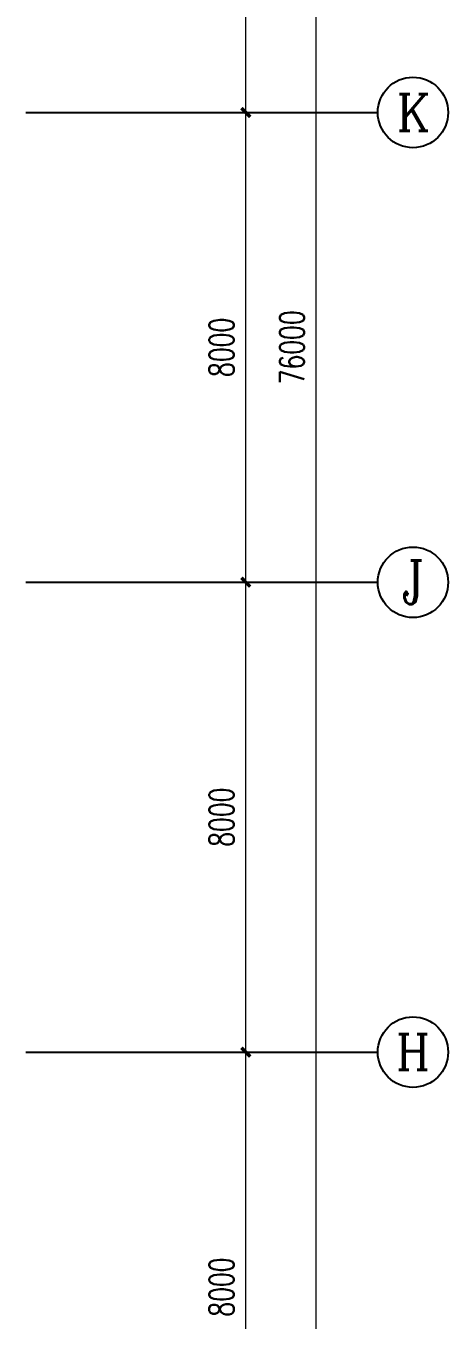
# Model space of a CAD drawing. Extents: x 0 to 302064749, y -59725395 to 1524223.
# Drawn here: x 163365946 to 164085946, y -28565087 to -26361387 of the extents above; entities that cross this region are included whole.
import ezdxf
from ezdxf.enums import TextEntityAlignment as Align

# ---------------------------------------------------------------- set-up
doc = ezdxf.new("R2010")
doc.units = 0
doc.header["$LTSCALE"] = 1000
doc.linetypes.add('DOTE', pattern=[2.42, 2, -0.2, 0.02, -0.2])
doc.layers.add('AXIS', color=3, linetype='Continuous')
doc.layers.add('AXIS_TEXT', color=7, linetype='Continuous')
doc.layers.add('DOTE', color=1, linetype='DOTE', lineweight=9, plot=False)
doc.layers.get('DOTE').off()
doc.styles.add('_TCH_AXIS', font='COMPLEX', dxfattribs={"bigfont": 'GBCBIG'})
doc.styles.add('A_DIM_T3', font='simplex.shx', dxfattribs={"width": 0.7, "bigfont": 'gbcbig.shx'})
doc.styles.add('COMPLEX', font='COMPLEX')
doc.dimstyles.new('_TCH_ARCH&&150', dxfattribs={"dimtxt": 420, "dimasz": 150, "dimexe": 375, "dimexo": 450, "dimgap": 202.5, "dimtad": 1, "dimdec": 0, "dimzin": 0, "dimdsep": 46, "dimtxsty": 'A_DIM_T3', "dimblk": 'ARCHTICK', "dimcen": 0.09, "dimclrt": 7, "dimazin": 2, "dimtfac": 1, "dimtdec": 0, "dimtix": 1, "dimtmove": 2, "dimatfit": 3, "dimfxl": 150, "dimtolj": 1, "dimtzin": 0, "dimarcsym": 0})

# ---------------------------------------------------------------- blocks, each defined once
blk = doc.blocks.new('_ArchTick')
at = {"color": 0, "linetype": 'ByBlock', "const_width": 0.4}
blk.add_lwpolyline([(-0.5, -0.5), (0.5, 0.5)], dxfattribs=at)
blk = doc.blocks.new('*D108')
at = {"layer": 'AXIS', "color": 0, "lineweight": -2, "transparency": 16777216}
for p, q in [((109150, 76000), (114025, 76000)), ((113650, 0), (113650, 76000)), ((109150, 0), (114025, 0))]:
    blk.add_line(p, q, dxfattribs=at)
at = {"layer": 'Defpoints', "color": 0, "transparency": 16777216}
for p in [(108700, 76000), (113650, 76000), (108700, 0)]:
    blk.add_point(p, dxfattribs=at)
at = {"layer": 'AXIS', "color": 0, "lineweight": -2, "transparency": 16777216, "xscale": 150, "yscale": 150, "zscale": 150}
for p, rotation in [((113650, 76000), 90), ((113650, 0), 270)]:
    blk.add_blockref('_ArchTick', p, dxfattribs=dict(at, rotation=rotation))
at = {"layer": 'AXIS', "color": 7, "transparency": 16777216, "insert": (113237.5, 38000), "char_height": 420, "attachment_point": 5, "rotation": 90, "style": 'A_DIM_T3'}
blk.add_mtext('\\A1;76000', dxfattribs=at)
blk = doc.blocks.new('*D113')
at = {"layer": 'AXIS', "color": 0, "lineweight": -2, "transparency": 16777216}
for p, q in [((109150, 26000), (112825, 26000)), ((112450, 18000), (112450, 26000)), ((109150, 18000), (112825, 18000))]:
    blk.add_line(p, q, dxfattribs=at)
at = {"layer": 'Defpoints', "color": 0, "transparency": 16777216}
for p in [(108700, 26000), (112450, 26000), (108700, 18000)]:
    blk.add_point(p, dxfattribs=at)
at = {"layer": 'AXIS', "color": 0, "lineweight": -2, "transparency": 16777216, "xscale": 150, "yscale": 150, "zscale": 150}
for p, rotation in [((112450, 26000), 90), ((112450, 18000), 270)]:
    blk.add_blockref('_ArchTick', p, dxfattribs=dict(at, rotation=rotation))
at = {"layer": 'AXIS', "color": 7, "transparency": 16777216, "insert": (112037.5, 22000), "char_height": 420, "attachment_point": 5, "rotation": 90, "style": 'A_DIM_T3'}
blk.add_mtext('\\A1;8000', dxfattribs=at)
blk = doc.blocks.new('*D114')
at = {"layer": 'AXIS', "color": 0, "lineweight": -2, "transparency": 16777216}
for p, q in [((109150, 34000), (112825, 34000)), ((112450, 26000), (112450, 34000)), ((109150, 26000), (112825, 26000))]:
    blk.add_line(p, q, dxfattribs=at)
at = {"layer": 'Defpoints', "color": 0, "transparency": 16777216}
for p in [(108700, 34000), (112450, 34000), (108700, 26000)]:
    blk.add_point(p, dxfattribs=at)
at = {"layer": 'AXIS', "color": 0, "lineweight": -2, "transparency": 16777216, "xscale": 150, "yscale": 150, "zscale": 150}
for p, rotation in [((112450, 34000), 90), ((112450, 26000), 270)]:
    blk.add_blockref('_ArchTick', p, dxfattribs=dict(at, rotation=rotation))
at = {"layer": 'AXIS', "color": 7, "transparency": 16777216, "insert": (112037.5, 30000), "char_height": 420, "attachment_point": 5, "rotation": 90, "style": 'A_DIM_T3'}
blk.add_mtext('\\A1;8000', dxfattribs=at)
blk = doc.blocks.new('*D115')
at = {"layer": 'AXIS', "color": 0, "lineweight": -2, "transparency": 16777216}
for p, q in [((109150, 42000), (112825, 42000)), ((112450, 34000), (112450, 42000)), ((109150, 34000), (112825, 34000))]:
    blk.add_line(p, q, dxfattribs=at)
at = {"layer": 'Defpoints', "color": 0, "transparency": 16777216}
for p in [(108700, 42000), (112450, 42000), (108700, 34000)]:
    blk.add_point(p, dxfattribs=at)
at = {"layer": 'AXIS', "color": 0, "lineweight": -2, "transparency": 16777216, "xscale": 150, "yscale": 150, "zscale": 150}
for p, rotation in [((112450, 42000), 90), ((112450, 34000), 270)]:
    blk.add_blockref('_ArchTick', p, dxfattribs=dict(at, rotation=rotation))
at = {"layer": 'AXIS', "color": 7, "transparency": 16777216, "insert": (112037.5, 38000), "char_height": 420, "attachment_point": 5, "rotation": 90, "style": 'A_DIM_T3'}
blk.add_mtext('\\A1;8000', dxfattribs=at)
blk = doc.blocks.new('*D116')
at = {"layer": 'AXIS', "color": 0, "lineweight": -2, "transparency": 16777216}
for p, q in [((109150, 50000), (112825, 50000)), ((112450, 42000), (112450, 50000)), ((109150, 42000), (112825, 42000))]:
    blk.add_line(p, q, dxfattribs=at)
at = {"layer": 'Defpoints', "color": 0, "transparency": 16777216}
for p in [(108700, 50000), (112450, 50000), (108700, 42000)]:
    blk.add_point(p, dxfattribs=at)
at = {"layer": 'AXIS', "color": 0, "lineweight": -2, "transparency": 16777216, "xscale": 150, "yscale": 150, "zscale": 150}
for p, rotation in [((112450, 50000), 90), ((112450, 42000), 270)]:
    blk.add_blockref('_ArchTick', p, dxfattribs=dict(at, rotation=rotation))
at = {"layer": 'AXIS', "color": 7, "transparency": 16777216, "insert": (112037.5, 46000), "char_height": 420, "attachment_point": 5, "rotation": 90, "style": 'A_DIM_T3'}
blk.add_mtext('\\A1;8000', dxfattribs=at)
blk = doc.blocks.new('*D163')
at = {"layer": 'AXIS', "color": 0, "lineweight": -2, "transparency": 16777216}
for p, q in [((109150, 76000), (114025, 76000)), ((113650, 0), (113650, 76000)), ((109150, 0), (114025, 0))]:
    blk.add_line(p, q, dxfattribs=at)
at = {"layer": 'Defpoints', "color": 0, "transparency": 16777216}
for p in [(108700, 76000), (113650, 76000), (108700, 0)]:
    blk.add_point(p, dxfattribs=at)
at = {"layer": 'AXIS', "color": 0, "lineweight": -2, "transparency": 16777216, "xscale": 150, "yscale": 150, "zscale": 150}
for p, rotation in [((113650, 76000), 90), ((113650, 0), 270)]:
    blk.add_blockref('_ArchTick', p, dxfattribs=dict(at, rotation=rotation))
at = {"layer": 'AXIS', "color": 7, "transparency": 16777216, "insert": (113237.5, 38000), "char_height": 420, "attachment_point": 5, "rotation": 90, "style": 'A_DIM_T3'}
blk.add_mtext('\\A1;76000', dxfattribs=at)
blk = doc.blocks.new('*D168')
at = {"layer": 'AXIS', "color": 0, "lineweight": -2, "transparency": 16777216}
for p, q in [((109150, 26000), (112825, 26000)), ((112450, 18000), (112450, 26000)), ((109150, 18000), (112825, 18000))]:
    blk.add_line(p, q, dxfattribs=at)
at = {"layer": 'Defpoints', "color": 0, "transparency": 16777216}
for p in [(108700, 26000), (112450, 26000), (108700, 18000)]:
    blk.add_point(p, dxfattribs=at)
at = {"layer": 'AXIS', "color": 0, "lineweight": -2, "transparency": 16777216, "xscale": 150, "yscale": 150, "zscale": 150}
for p, rotation in [((112450, 26000), 90), ((112450, 18000), 270)]:
    blk.add_blockref('_ArchTick', p, dxfattribs=dict(at, rotation=rotation))
at = {"layer": 'AXIS', "color": 7, "transparency": 16777216, "insert": (112037.5, 22000), "char_height": 420, "attachment_point": 5, "rotation": 90, "style": 'A_DIM_T3'}
blk.add_mtext('\\A1;8000', dxfattribs=at)
blk = doc.blocks.new('*D169')
at = {"layer": 'AXIS', "color": 0, "lineweight": -2, "transparency": 16777216}
for p, q in [((109150, 34000), (112825, 34000)), ((112450, 26000), (112450, 34000)), ((109150, 26000), (112825, 26000))]:
    blk.add_line(p, q, dxfattribs=at)
at = {"layer": 'Defpoints', "color": 0, "transparency": 16777216}
for p in [(108700, 34000), (112450, 34000), (108700, 26000)]:
    blk.add_point(p, dxfattribs=at)
at = {"layer": 'AXIS', "color": 0, "lineweight": -2, "transparency": 16777216, "xscale": 150, "yscale": 150, "zscale": 150}
for p, rotation in [((112450, 34000), 90), ((112450, 26000), 270)]:
    blk.add_blockref('_ArchTick', p, dxfattribs=dict(at, rotation=rotation))
at = {"layer": 'AXIS', "color": 7, "transparency": 16777216, "insert": (112037.5, 30000), "char_height": 420, "attachment_point": 5, "rotation": 90, "style": 'A_DIM_T3'}
blk.add_mtext('\\A1;8000', dxfattribs=at)
blk = doc.blocks.new('*D170')
at = {"layer": 'AXIS', "color": 0, "lineweight": -2, "transparency": 16777216}
for p, q in [((109150, 42000), (112825, 42000)), ((112450, 34000), (112450, 42000)), ((109150, 34000), (112825, 34000))]:
    blk.add_line(p, q, dxfattribs=at)
at = {"layer": 'Defpoints', "color": 0, "transparency": 16777216}
for p in [(108700, 42000), (112450, 42000), (108700, 34000)]:
    blk.add_point(p, dxfattribs=at)
at = {"layer": 'AXIS', "color": 0, "lineweight": -2, "transparency": 16777216, "xscale": 150, "yscale": 150, "zscale": 150}
for p, rotation in [((112450, 42000), 90), ((112450, 34000), 270)]:
    blk.add_blockref('_ArchTick', p, dxfattribs=dict(at, rotation=rotation))
at = {"layer": 'AXIS', "color": 7, "transparency": 16777216, "insert": (112037.5, 38000), "char_height": 420, "attachment_point": 5, "rotation": 90, "style": 'A_DIM_T3'}
blk.add_mtext('\\A1;8000', dxfattribs=at)
blk = doc.blocks.new('*D171')
at = {"layer": 'AXIS', "color": 0, "lineweight": -2, "transparency": 16777216}
for p, q in [((109150, 50000), (112825, 50000)), ((112450, 42000), (112450, 50000)), ((109150, 42000), (112825, 42000))]:
    blk.add_line(p, q, dxfattribs=at)
at = {"layer": 'Defpoints', "color": 0, "transparency": 16777216}
for p in [(108700, 50000), (112450, 50000), (108700, 42000)]:
    blk.add_point(p, dxfattribs=at)
at = {"layer": 'AXIS', "color": 0, "lineweight": -2, "transparency": 16777216, "xscale": 150, "yscale": 150, "zscale": 150}
for p, rotation in [((112450, 50000), 90), ((112450, 42000), 270)]:
    blk.add_blockref('_ArchTick', p, dxfattribs=dict(at, rotation=rotation))
at = {"layer": 'AXIS', "color": 7, "transparency": 16777216, "insert": (112037.5, 46000), "char_height": 420, "attachment_point": 5, "rotation": 90, "style": 'A_DIM_T3'}
blk.add_mtext('\\A1;8000', dxfattribs=at)
blk = doc.blocks.new('*D218')
at = {"layer": 'AXIS', "color": 0, "lineweight": -2, "transparency": 16777216}
for p, q in [((109150, 76000), (114025, 76000)), ((113650, 0), (113650, 76000)), ((109150, 0), (114025, 0))]:
    blk.add_line(p, q, dxfattribs=at)
at = {"layer": 'Defpoints', "color": 0, "transparency": 16777216}
for p in [(108700, 76000), (113650, 76000), (108700, 0)]:
    blk.add_point(p, dxfattribs=at)
at = {"layer": 'AXIS', "color": 0, "lineweight": -2, "transparency": 16777216, "xscale": 150, "yscale": 150, "zscale": 150}
for p, rotation in [((113650, 76000), 90), ((113650, 0), 270)]:
    blk.add_blockref('_ArchTick', p, dxfattribs=dict(at, rotation=rotation))
at = {"layer": 'AXIS', "color": 7, "transparency": 16777216, "insert": (113237.5, 38000), "char_height": 420, "attachment_point": 5, "rotation": 90, "style": 'A_DIM_T3'}
blk.add_mtext('\\A1;76000', dxfattribs=at)
blk = doc.blocks.new('*D223')
at = {"layer": 'AXIS', "color": 0, "lineweight": -2, "transparency": 16777216}
for p, q in [((109150, 26000), (112825, 26000)), ((112450, 18000), (112450, 26000)), ((109150, 18000), (112825, 18000))]:
    blk.add_line(p, q, dxfattribs=at)
at = {"layer": 'Defpoints', "color": 0, "transparency": 16777216}
for p in [(108700, 26000), (112450, 26000), (108700, 18000)]:
    blk.add_point(p, dxfattribs=at)
at = {"layer": 'AXIS', "color": 0, "lineweight": -2, "transparency": 16777216, "xscale": 150, "yscale": 150, "zscale": 150}
for p, rotation in [((112450, 26000), 90), ((112450, 18000), 270)]:
    blk.add_blockref('_ArchTick', p, dxfattribs=dict(at, rotation=rotation))
at = {"layer": 'AXIS', "color": 7, "transparency": 16777216, "insert": (112037.5, 22000), "char_height": 420, "attachment_point": 5, "rotation": 90, "style": 'A_DIM_T3'}
blk.add_mtext('\\A1;8000', dxfattribs=at)
blk = doc.blocks.new('*D224')
at = {"layer": 'AXIS', "color": 0, "lineweight": -2, "transparency": 16777216}
for p, q in [((109150, 34000), (112825, 34000)), ((112450, 26000), (112450, 34000)), ((109150, 26000), (112825, 26000))]:
    blk.add_line(p, q, dxfattribs=at)
at = {"layer": 'Defpoints', "color": 0, "transparency": 16777216}
for p in [(108700, 34000), (112450, 34000), (108700, 26000)]:
    blk.add_point(p, dxfattribs=at)
at = {"layer": 'AXIS', "color": 0, "lineweight": -2, "transparency": 16777216, "xscale": 150, "yscale": 150, "zscale": 150}
for p, rotation in [((112450, 34000), 90), ((112450, 26000), 270)]:
    blk.add_blockref('_ArchTick', p, dxfattribs=dict(at, rotation=rotation))
at = {"layer": 'AXIS', "color": 7, "transparency": 16777216, "insert": (112037.5, 30000), "char_height": 420, "attachment_point": 5, "rotation": 90, "style": 'A_DIM_T3'}
blk.add_mtext('\\A1;8000', dxfattribs=at)
blk = doc.blocks.new('*D225')
at = {"layer": 'AXIS', "color": 0, "lineweight": -2, "transparency": 16777216}
for p, q in [((109150, 42000), (112825, 42000)), ((112450, 34000), (112450, 42000)), ((109150, 34000), (112825, 34000))]:
    blk.add_line(p, q, dxfattribs=at)
at = {"layer": 'Defpoints', "color": 0, "transparency": 16777216}
for p in [(108700, 42000), (112450, 42000), (108700, 34000)]:
    blk.add_point(p, dxfattribs=at)
at = {"layer": 'AXIS', "color": 0, "lineweight": -2, "transparency": 16777216, "xscale": 150, "yscale": 150, "zscale": 150}
for p, rotation in [((112450, 42000), 90), ((112450, 34000), 270)]:
    blk.add_blockref('_ArchTick', p, dxfattribs=dict(at, rotation=rotation))
at = {"layer": 'AXIS', "color": 7, "transparency": 16777216, "insert": (112037.5, 38000), "char_height": 420, "attachment_point": 5, "rotation": 90, "style": 'A_DIM_T3'}
blk.add_mtext('\\A1;8000', dxfattribs=at)
blk = doc.blocks.new('*D226')
at = {"layer": 'AXIS', "color": 0, "lineweight": -2, "transparency": 16777216}
for p, q in [((109150, 50000), (112825, 50000)), ((112450, 42000), (112450, 50000)), ((109150, 42000), (112825, 42000))]:
    blk.add_line(p, q, dxfattribs=at)
at = {"layer": 'Defpoints', "color": 0, "transparency": 16777216}
for p in [(108700, 50000), (112450, 50000), (108700, 42000)]:
    blk.add_point(p, dxfattribs=at)
at = {"layer": 'AXIS', "color": 0, "lineweight": -2, "transparency": 16777216, "xscale": 150, "yscale": 150, "zscale": 150}
for p, rotation in [((112450, 50000), 90), ((112450, 42000), 270)]:
    blk.add_blockref('_ArchTick', p, dxfattribs=dict(at, rotation=rotation))
at = {"layer": 'AXIS', "color": 7, "transparency": 16777216, "insert": (112037.5, 46000), "char_height": 420, "attachment_point": 5, "rotation": 90, "style": 'A_DIM_T3'}
blk.add_mtext('\\A1;8000', dxfattribs=at)
blk = doc.blocks.new('*D273')
at = {"layer": 'AXIS', "color": 0, "lineweight": -2, "transparency": 16777216}
for p, q in [((109150, 76000), (114025, 76000)), ((113650, 0), (113650, 76000)), ((109150, 0), (114025, 0))]:
    blk.add_line(p, q, dxfattribs=at)
at = {"layer": 'Defpoints', "color": 0, "transparency": 16777216}
for p in [(108700, 76000), (113650, 76000), (108700, 0)]:
    blk.add_point(p, dxfattribs=at)
at = {"layer": 'AXIS', "color": 0, "lineweight": -2, "transparency": 16777216, "xscale": 150, "yscale": 150, "zscale": 150}
for p, rotation in [((113650, 76000), 90), ((113650, 0), 270)]:
    blk.add_blockref('_ArchTick', p, dxfattribs=dict(at, rotation=rotation))
at = {"layer": 'AXIS', "color": 7, "transparency": 16777216, "insert": (113237.5, 38000), "char_height": 420, "attachment_point": 5, "rotation": 90, "style": 'A_DIM_T3'}
blk.add_mtext('\\A1;76000', dxfattribs=at)
blk = doc.blocks.new('*D278')
at = {"layer": 'AXIS', "color": 0, "lineweight": -2, "transparency": 16777216}
for p, q in [((109150, 26000), (112825, 26000)), ((112450, 18000), (112450, 26000)), ((109150, 18000), (112825, 18000))]:
    blk.add_line(p, q, dxfattribs=at)
at = {"layer": 'Defpoints', "color": 0, "transparency": 16777216}
for p in [(108700, 26000), (112450, 26000), (108700, 18000)]:
    blk.add_point(p, dxfattribs=at)
at = {"layer": 'AXIS', "color": 0, "lineweight": -2, "transparency": 16777216, "xscale": 150, "yscale": 150, "zscale": 150}
for p, rotation in [((112450, 26000), 90), ((112450, 18000), 270)]:
    blk.add_blockref('_ArchTick', p, dxfattribs=dict(at, rotation=rotation))
at = {"layer": 'AXIS', "color": 7, "transparency": 16777216, "insert": (112037.5, 22000), "char_height": 420, "attachment_point": 5, "rotation": 90, "style": 'A_DIM_T3'}
blk.add_mtext('\\A1;8000', dxfattribs=at)
blk = doc.blocks.new('*D279')
at = {"layer": 'AXIS', "color": 0, "lineweight": -2, "transparency": 16777216}
for p, q in [((109150, 34000), (112825, 34000)), ((112450, 26000), (112450, 34000)), ((109150, 26000), (112825, 26000))]:
    blk.add_line(p, q, dxfattribs=at)
at = {"layer": 'Defpoints', "color": 0, "transparency": 16777216}
for p in [(108700, 34000), (112450, 34000), (108700, 26000)]:
    blk.add_point(p, dxfattribs=at)
at = {"layer": 'AXIS', "color": 0, "lineweight": -2, "transparency": 16777216, "xscale": 150, "yscale": 150, "zscale": 150}
for p, rotation in [((112450, 34000), 90), ((112450, 26000), 270)]:
    blk.add_blockref('_ArchTick', p, dxfattribs=dict(at, rotation=rotation))
at = {"layer": 'AXIS', "color": 7, "transparency": 16777216, "insert": (112037.5, 30000), "char_height": 420, "attachment_point": 5, "rotation": 90, "style": 'A_DIM_T3'}
blk.add_mtext('\\A1;8000', dxfattribs=at)
blk = doc.blocks.new('*D280')
at = {"layer": 'AXIS', "color": 0, "lineweight": -2, "transparency": 16777216}
for p, q in [((109150, 42000), (112825, 42000)), ((112450, 34000), (112450, 42000)), ((109150, 34000), (112825, 34000))]:
    blk.add_line(p, q, dxfattribs=at)
at = {"layer": 'Defpoints', "color": 0, "transparency": 16777216}
for p in [(108700, 42000), (112450, 42000), (108700, 34000)]:
    blk.add_point(p, dxfattribs=at)
at = {"layer": 'AXIS', "color": 0, "lineweight": -2, "transparency": 16777216, "xscale": 150, "yscale": 150, "zscale": 150}
for p, rotation in [((112450, 42000), 90), ((112450, 34000), 270)]:
    blk.add_blockref('_ArchTick', p, dxfattribs=dict(at, rotation=rotation))
at = {"layer": 'AXIS', "color": 7, "transparency": 16777216, "insert": (112037.5, 38000), "char_height": 420, "attachment_point": 5, "rotation": 90, "style": 'A_DIM_T3'}
blk.add_mtext('\\A1;8000', dxfattribs=at)
blk = doc.blocks.new('*D281')
at = {"layer": 'AXIS', "color": 0, "lineweight": -2, "transparency": 16777216}
for p, q in [((109150, 50000), (112825, 50000)), ((112450, 42000), (112450, 50000)), ((109150, 42000), (112825, 42000))]:
    blk.add_line(p, q, dxfattribs=at)
at = {"layer": 'Defpoints', "color": 0, "transparency": 16777216}
for p in [(108700, 50000), (112450, 50000), (108700, 42000)]:
    blk.add_point(p, dxfattribs=at)
at = {"layer": 'AXIS', "color": 0, "lineweight": -2, "transparency": 16777216, "xscale": 150, "yscale": 150, "zscale": 150}
for p, rotation in [((112450, 50000), 90), ((112450, 42000), 270)]:
    blk.add_blockref('_ArchTick', p, dxfattribs=dict(at, rotation=rotation))
at = {"layer": 'AXIS', "color": 7, "transparency": 16777216, "insert": (112037.5, 46000), "char_height": 420, "attachment_point": 5, "rotation": 90, "style": 'A_DIM_T3'}
blk.add_mtext('\\A1;8000', dxfattribs=at)
blk = doc.blocks.new('*D328')
at = {"layer": 'AXIS', "color": 0, "lineweight": -2, "transparency": 16777216}
for p, q in [((109150, 76000), (114025, 76000)), ((113650, 0), (113650, 76000)), ((109150, 0), (114025, 0))]:
    blk.add_line(p, q, dxfattribs=at)
at = {"layer": 'Defpoints', "color": 0, "transparency": 16777216}
for p in [(108700, 76000), (113650, 76000), (108700, 0)]:
    blk.add_point(p, dxfattribs=at)
at = {"layer": 'AXIS', "color": 0, "lineweight": -2, "transparency": 16777216, "xscale": 150, "yscale": 150, "zscale": 150}
for p, rotation in [((113650, 76000), 90), ((113650, 0), 270)]:
    blk.add_blockref('_ArchTick', p, dxfattribs=dict(at, rotation=rotation))
at = {"layer": 'AXIS', "color": 7, "transparency": 16777216, "insert": (113237.5, 38000), "char_height": 420, "attachment_point": 5, "rotation": 90, "style": 'A_DIM_T3'}
blk.add_mtext('\\A1;76000', dxfattribs=at)
blk = doc.blocks.new('*D333')
at = {"layer": 'AXIS', "color": 0, "lineweight": -2, "transparency": 16777216}
for p, q in [((109150, 26000), (112825, 26000)), ((112450, 18000), (112450, 26000)), ((109150, 18000), (112825, 18000))]:
    blk.add_line(p, q, dxfattribs=at)
at = {"layer": 'Defpoints', "color": 0, "transparency": 16777216}
for p in [(108700, 26000), (112450, 26000), (108700, 18000)]:
    blk.add_point(p, dxfattribs=at)
at = {"layer": 'AXIS', "color": 0, "lineweight": -2, "transparency": 16777216, "xscale": 150, "yscale": 150, "zscale": 150}
for p, rotation in [((112450, 26000), 90), ((112450, 18000), 270)]:
    blk.add_blockref('_ArchTick', p, dxfattribs=dict(at, rotation=rotation))
at = {"layer": 'AXIS', "color": 7, "transparency": 16777216, "insert": (112037.5, 22000), "char_height": 420, "attachment_point": 5, "rotation": 90, "style": 'A_DIM_T3'}
blk.add_mtext('\\A1;8000', dxfattribs=at)
blk = doc.blocks.new('*D334')
at = {"layer": 'AXIS', "color": 0, "lineweight": -2, "transparency": 16777216}
for p, q in [((109150, 34000), (112825, 34000)), ((112450, 26000), (112450, 34000)), ((109150, 26000), (112825, 26000))]:
    blk.add_line(p, q, dxfattribs=at)
at = {"layer": 'Defpoints', "color": 0, "transparency": 16777216}
for p in [(108700, 34000), (112450, 34000), (108700, 26000)]:
    blk.add_point(p, dxfattribs=at)
at = {"layer": 'AXIS', "color": 0, "lineweight": -2, "transparency": 16777216, "xscale": 150, "yscale": 150, "zscale": 150}
for p, rotation in [((112450, 34000), 90), ((112450, 26000), 270)]:
    blk.add_blockref('_ArchTick', p, dxfattribs=dict(at, rotation=rotation))
at = {"layer": 'AXIS', "color": 7, "transparency": 16777216, "insert": (112037.5, 30000), "char_height": 420, "attachment_point": 5, "rotation": 90, "style": 'A_DIM_T3'}
blk.add_mtext('\\A1;8000', dxfattribs=at)
blk = doc.blocks.new('*D335')
at = {"layer": 'AXIS', "color": 0, "lineweight": -2, "transparency": 16777216}
for p, q in [((109150, 42000), (112825, 42000)), ((112450, 34000), (112450, 42000)), ((109150, 34000), (112825, 34000))]:
    blk.add_line(p, q, dxfattribs=at)
at = {"layer": 'Defpoints', "color": 0, "transparency": 16777216}
for p in [(108700, 42000), (112450, 42000), (108700, 34000)]:
    blk.add_point(p, dxfattribs=at)
at = {"layer": 'AXIS', "color": 0, "lineweight": -2, "transparency": 16777216, "xscale": 150, "yscale": 150, "zscale": 150}
for p, rotation in [((112450, 42000), 90), ((112450, 34000), 270)]:
    blk.add_blockref('_ArchTick', p, dxfattribs=dict(at, rotation=rotation))
at = {"layer": 'AXIS', "color": 7, "transparency": 16777216, "insert": (112037.5, 38000), "char_height": 420, "attachment_point": 5, "rotation": 90, "style": 'A_DIM_T3'}
blk.add_mtext('\\A1;8000', dxfattribs=at)
blk = doc.blocks.new('*D336')
at = {"layer": 'AXIS', "color": 0, "lineweight": -2, "transparency": 16777216}
for p, q in [((109150, 50000), (112825, 50000)), ((112450, 42000), (112450, 50000)), ((109150, 42000), (112825, 42000))]:
    blk.add_line(p, q, dxfattribs=at)
at = {"layer": 'Defpoints', "color": 0, "transparency": 16777216}
for p in [(108700, 50000), (112450, 50000), (108700, 42000)]:
    blk.add_point(p, dxfattribs=at)
at = {"layer": 'AXIS', "color": 0, "lineweight": -2, "transparency": 16777216, "xscale": 150, "yscale": 150, "zscale": 150}
for p, rotation in [((112450, 50000), 90), ((112450, 42000), 270)]:
    blk.add_blockref('_ArchTick', p, dxfattribs=dict(at, rotation=rotation))
at = {"layer": 'AXIS', "color": 7, "transparency": 16777216, "insert": (112037.5, 46000), "char_height": 420, "attachment_point": 5, "rotation": 90, "style": 'A_DIM_T3'}
blk.add_mtext('\\A1;8000', dxfattribs=at)
blk = doc.blocks.new('_AXISO')
blk.add_circle((0, 0), 0.5)
at = {"layer": 'AXIS_TEXT', "style": 'COMPLEX', "width": 1.041667}
blk.add_attdef('A', text='', height=0.56, dxfattribs=at).set_placement((-0.25, -0.28), (0.25, -0.28), align=Align.FIT)
blk = doc.blocks.new('*D384')
at = {"layer": 'AXIS', "color": 0, "lineweight": -2, "transparency": 16777216}
for p, q in [((109150, 76000), (114025, 76000)), ((113650, 0), (113650, 76000)), ((109150, 0), (114025, 0))]:
    blk.add_line(p, q, dxfattribs=at)
at = {"layer": 'Defpoints', "color": 0, "transparency": 16777216}
for p in [(108700, 76000), (113650, 76000), (108700, 0)]:
    blk.add_point(p, dxfattribs=at)
at = {"layer": 'AXIS', "color": 0, "lineweight": -2, "transparency": 16777216, "xscale": 150, "yscale": 150, "zscale": 150}
for p, rotation in [((113650, 76000), 90), ((113650, 0), 270)]:
    blk.add_blockref('_ArchTick', p, dxfattribs=dict(at, rotation=rotation))
at = {"layer": 'AXIS', "color": 7, "transparency": 16777216, "insert": (113237.5, 38000), "char_height": 420, "attachment_point": 5, "rotation": 90, "style": 'A_DIM_T3'}
blk.add_mtext('\\A1;76000', dxfattribs=at)
blk = doc.blocks.new('*D389')
at = {"layer": 'AXIS', "color": 0, "lineweight": -2, "transparency": 16777216}
for p, q in [((109150, 26000), (112825, 26000)), ((112450, 18000), (112450, 26000)), ((109150, 18000), (112825, 18000))]:
    blk.add_line(p, q, dxfattribs=at)
at = {"layer": 'Defpoints', "color": 0, "transparency": 16777216}
for p in [(108700, 26000), (112450, 26000), (108700, 18000)]:
    blk.add_point(p, dxfattribs=at)
at = {"layer": 'AXIS', "color": 0, "lineweight": -2, "transparency": 16777216, "xscale": 150, "yscale": 150, "zscale": 150}
for p, rotation in [((112450, 26000), 90), ((112450, 18000), 270)]:
    blk.add_blockref('_ArchTick', p, dxfattribs=dict(at, rotation=rotation))
at = {"layer": 'AXIS', "color": 7, "transparency": 16777216, "insert": (112037.5, 22000), "char_height": 420, "attachment_point": 5, "rotation": 90, "style": 'A_DIM_T3'}
blk.add_mtext('\\A1;8000', dxfattribs=at)
blk = doc.blocks.new('*D390')
at = {"layer": 'AXIS', "color": 0, "lineweight": -2, "transparency": 16777216}
for p, q in [((109150, 34000), (112825, 34000)), ((112450, 26000), (112450, 34000)), ((109150, 26000), (112825, 26000))]:
    blk.add_line(p, q, dxfattribs=at)
at = {"layer": 'Defpoints', "color": 0, "transparency": 16777216}
for p in [(108700, 34000), (112450, 34000), (108700, 26000)]:
    blk.add_point(p, dxfattribs=at)
at = {"layer": 'AXIS', "color": 0, "lineweight": -2, "transparency": 16777216, "xscale": 150, "yscale": 150, "zscale": 150}
for p, rotation in [((112450, 34000), 90), ((112450, 26000), 270)]:
    blk.add_blockref('_ArchTick', p, dxfattribs=dict(at, rotation=rotation))
at = {"layer": 'AXIS', "color": 7, "transparency": 16777216, "insert": (112037.5, 30000), "char_height": 420, "attachment_point": 5, "rotation": 90, "style": 'A_DIM_T3'}
blk.add_mtext('\\A1;8000', dxfattribs=at)
blk = doc.blocks.new('*D391')
at = {"layer": 'AXIS', "color": 0, "lineweight": -2, "transparency": 16777216}
for p, q in [((109150, 42000), (112825, 42000)), ((112450, 34000), (112450, 42000)), ((109150, 34000), (112825, 34000))]:
    blk.add_line(p, q, dxfattribs=at)
at = {"layer": 'Defpoints', "color": 0, "transparency": 16777216}
for p in [(108700, 42000), (112450, 42000), (108700, 34000)]:
    blk.add_point(p, dxfattribs=at)
at = {"layer": 'AXIS', "color": 0, "lineweight": -2, "transparency": 16777216, "xscale": 150, "yscale": 150, "zscale": 150}
for p, rotation in [((112450, 42000), 90), ((112450, 34000), 270)]:
    blk.add_blockref('_ArchTick', p, dxfattribs=dict(at, rotation=rotation))
at = {"layer": 'AXIS', "color": 7, "transparency": 16777216, "insert": (112037.5, 38000), "char_height": 420, "attachment_point": 5, "rotation": 90, "style": 'A_DIM_T3'}
blk.add_mtext('\\A1;8000', dxfattribs=at)
blk = doc.blocks.new('*D392')
at = {"layer": 'AXIS', "color": 0, "lineweight": -2, "transparency": 16777216}
for p, q in [((109150, 50000), (112825, 50000)), ((112450, 42000), (112450, 50000)), ((109150, 42000), (112825, 42000))]:
    blk.add_line(p, q, dxfattribs=at)
at = {"layer": 'Defpoints', "color": 0, "transparency": 16777216}
for p in [(108700, 50000), (112450, 50000), (108700, 42000)]:
    blk.add_point(p, dxfattribs=at)
at = {"layer": 'AXIS', "color": 0, "lineweight": -2, "transparency": 16777216, "xscale": 150, "yscale": 150, "zscale": 150}
for p, rotation in [((112450, 50000), 90), ((112450, 42000), 270)]:
    blk.add_blockref('_ArchTick', p, dxfattribs=dict(at, rotation=rotation))
at = {"layer": 'AXIS', "color": 7, "transparency": 16777216, "insert": (112037.5, 46000), "char_height": 420, "attachment_point": 5, "rotation": 90, "style": 'A_DIM_T3'}
blk.add_mtext('\\A1;8000', dxfattribs=at)
blk = doc.blocks.new('A$Cfdce661d')
at = {"layer": 'AXIS'}
for p, q in [((108700, 42000), (114700, 42000)), ((108700, 34000), (114700, 34000)), ((108700, 26000), (114700, 26000))]:
    blk.add_line(p, q, dxfattribs=at)
ref = blk.add_blockref('_AXISO', (115300, 42000), dxfattribs=dict(at, xscale=1200, yscale=1200, zscale=1200))
ref.add_attrib('A', 'K', dxfattribs={"layer": 'AXIS_TEXT', "height": 622.9, "style": '_TCH_AXIS'}).set_placement((115018.2, 41688.6), (115581.8, 41688.6), align=Align.FIT)
ref = blk.add_blockref('_AXISO', (115300, 34000), dxfattribs=dict(at, xscale=1200, yscale=1200, zscale=1200))
ref.add_attrib('A', 'J', dxfattribs={"layer": 'AXIS_TEXT', "height": 744.1, "style": '_TCH_AXIS'}).set_placement((115105.1, 33628), (115494.9, 33628), align=Align.FIT)
ref = blk.add_blockref('_AXISO', (115300, 26000), dxfattribs=dict(at, xscale=1200, yscale=1200, zscale=1200))
ref.add_attrib('A', 'H', dxfattribs={"layer": 'AXIS_TEXT', "height": 608.3, "style": '_TCH_AXIS'}).set_placement((115010.3, 25695.9), (115589.7, 25695.9), align=Align.FIT)
for p1, p2, distance, picture, middle in [((108700, 0), (108700, 76000), -4950, '*D108', (113237.5, 38000)), ((108700, 0), (108700, 76000), -4950, '*D163', (113237.5, 38000)), ((108700, 0), (108700, 76000), -4950, '*D218', (113237.5, 38000)), ((108700, 0), (108700, 76000), -4950, '*D273', (113237.5, 38000)), ((108700, 0), (108700, 76000), -4950, '*D328', (113237.5, 38000)), ((108700, 0), (108700, 76000), -4950, '*D384', (113237.5, 38000)), ((108700, 42000), (108700, 50000), -3750, '*D116', (112037.5, 46000)), ((108700, 42000), (108700, 50000), -3750, '*D171', (112037.5, 46000)), ((108700, 42000), (108700, 50000), -3750, '*D226', (112037.5, 46000)), ((108700, 42000), (108700, 50000), -3750, '*D281', (112037.5, 46000)), ((108700, 42000), (108700, 50000), -3750, '*D336', (112037.5, 46000)), ((108700, 42000), (108700, 50000), -3750, '*D392', (112037.5, 46000)), ((108700, 34000), (108700, 42000), -3750, '*D115', (112037.5, 38000)), ((108700, 34000), (108700, 42000), -3750, '*D170', (112037.5, 38000)), ((108700, 34000), (108700, 42000), -3750, '*D225', (112037.5, 38000)), ((108700, 34000), (108700, 42000), -3750, '*D280', (112037.5, 38000)), ((108700, 34000), (108700, 42000), -3750, '*D335', (112037.5, 38000)), ((108700, 34000), (108700, 42000), -3750, '*D391', (112037.5, 38000)), ((108700, 26000), (108700, 34000), -3750, '*D114', (112037.5, 30000)), ((108700, 26000), (108700, 34000), -3750, '*D169', (112037.5, 30000)), ((108700, 26000), (108700, 34000), -3750, '*D224', (112037.5, 30000)), ((108700, 26000), (108700, 34000), -3750, '*D279', (112037.5, 30000)), ((108700, 26000), (108700, 34000), -3750, '*D334', (112037.5, 30000)), ((108700, 26000), (108700, 34000), -3750, '*D390', (112037.5, 30000)), ((108700, 18000), (108700, 26000), -3750, '*D113', (112037.5, 22000)), ((108700, 18000), (108700, 26000), -3750, '*D168', (112037.5, 22000)), ((108700, 18000), (108700, 26000), -3750, '*D223', (112037.5, 22000)), ((108700, 18000), (108700, 26000), -3750, '*D278', (112037.5, 22000)), ((108700, 18000), (108700, 26000), -3750, '*D333', (112037.5, 22000)), ((108700, 18000), (108700, 26000), -3750, '*D389', (112037.5, 22000))]:
    dim = blk.add_aligned_dim(p1=p1, p2=p2, distance=distance, dimstyle='_TCH_ARCH&&150', dxfattribs=at)
    dim.commit()
    dim.dimension.update_dxf_attribs({"geometry": picture, "text_midpoint": middle})
blk = doc.blocks.new('1#教学楼-电提建筑结构')
at = {"layer": 'DOTE'}
blk.add_blockref('A$Cfdce661d', (1504056.7, -306636.7), dxfattribs=at)

msp = doc.modelspace()

# ---------------------------------------------------------------- block references
at = {"xscale": 100, "yscale": 100, "zscale": 100}
msp.add_blockref('1#教学楼-电提建筑结构', (2090275, -45113), dxfattribs=at)

doc.saveas('drawing.dxf')
